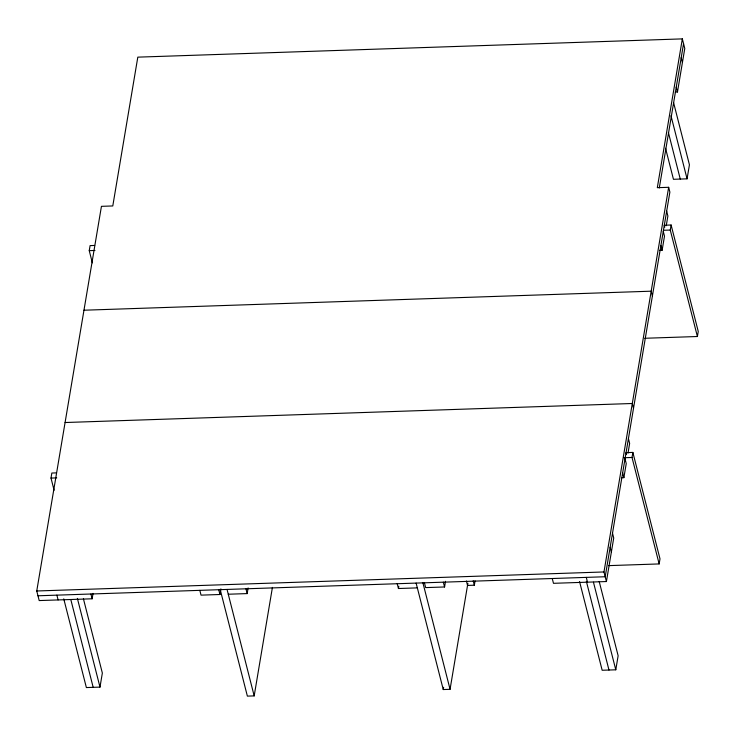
<?xml version="1.0" encoding="UTF-8"?>
<svg xmlns="http://www.w3.org/2000/svg" width="735" height="735" viewBox="0 0 735 735"><rect width="100%" height="100%" fill="white"/><g stroke="black" fill="none" stroke-linecap="round" stroke-linejoin="round"><path stroke-width="1.1" d="M54.105 490.282L51 478.081L51.845 473.028L56.43 472.881M92.353 262.864L89.247 250.663L90.093 245.609L94.677 245.453M93.042 593.393L92.132 598.795L39.194 600.568L36.75 590.986L101.439 206.333L112.786 205.956L137.812 57.146L682.337 38.881L684.781 48.455L677.468 91.976L675.235 92.05M63.761 598.85L86.372 687.565L99.988 687.106L102.349 673.067L83.413 598.768M199.819 590.352L201.041 595.139L219.949 594.505L220.895 588.854M228.263 594.229L247.171 593.595L248.127 587.936M220.234 589.663L247.373 696.118L254.181 695.898L272.428 587.394M417.333 587.881L398.434 588.514L398.811 586.254M424.435 582.809L425.657 587.605L444.565 586.971L445.511 581.321M467.892 583.278L450.059 689.32L443.251 689.549L443.637 687.289M466.403 580.999L467.533 585.437L474.332 585.207L475.067 580.889M682.337 38.881L657.311 187.682L668.657 187.306L669.879 192.092L605.19 576.745L37.972 595.782M659.295 187.967L683.559 43.668M552.251 578.528L553.473 583.314L606.412 581.541L603.968 571.959L668.657 187.306M606.412 581.541L613.725 538.02L612.512 533.233M621.589 477.732L623.877 477.658L626.238 463.62L625.026 458.824M628.012 453.118L629.638 443.398L628.425 438.611M659.837 250.304L662.125 250.231L664.486 236.192L663.273 231.406M666.259 225.7L667.885 215.98L666.673 211.184M608.736 565.628L659.148 563.929L632.017 457.473L632.863 452.42L625.99 452.65L626.551 454.561M644.687 338.275L697.396 336.511L670.265 230.055L671.11 225.002L664.238 225.232L664.798 227.143M665.542 148.24L673.453 179.294L687.069 178.835L689.43 164.796L673.6 102.698M579.547 581.541L602.167 670.256L615.783 669.805L618.135 655.767L599.2 581.468M659.148 563.929L660.002 558.876L632.863 452.42M697.396 336.511L698.25 331.457L671.11 225.002M663.393 230.285L670.265 230.055M89.247 250.663L94.971 250.47M83.974 310.216L651.192 291.189L652.404 295.975M65.084 422.524L632.302 403.497L633.524 408.283M623.997 457.74L632.017 457.473M51 478.081L56.724 477.888M36.75 590.986L603.968 571.959M681.198 57.707L682.42 62.493M676.246 87.189L677.468 91.976M670.954 115.625L687.069 178.835M668.391 132.493L680.261 179.064M660.912 245.444L662.125 250.231M622.664 472.862L623.877 477.658M610.151 547.272L611.364 552.058M593.448 582.193L615.783 669.805M586.282 577.379L587.504 582.175M586.355 581.312L608.975 670.035M473.202 580.769L474.332 585.207M443.343 582.175L444.565 586.971M422.919 582.864L450.059 689.32M416.12 583.094L443.251 689.549M397.212 583.728L398.434 588.514M245.949 588.799L247.171 593.595M227.041 589.433L254.181 695.898M218.727 589.718L219.949 594.505M90.91 593.999L92.132 598.795M77.377 598.391L99.988 687.106M70.854 599.732L93.18 687.335M56.88 595.148L58.102 599.935"/></g></svg>
